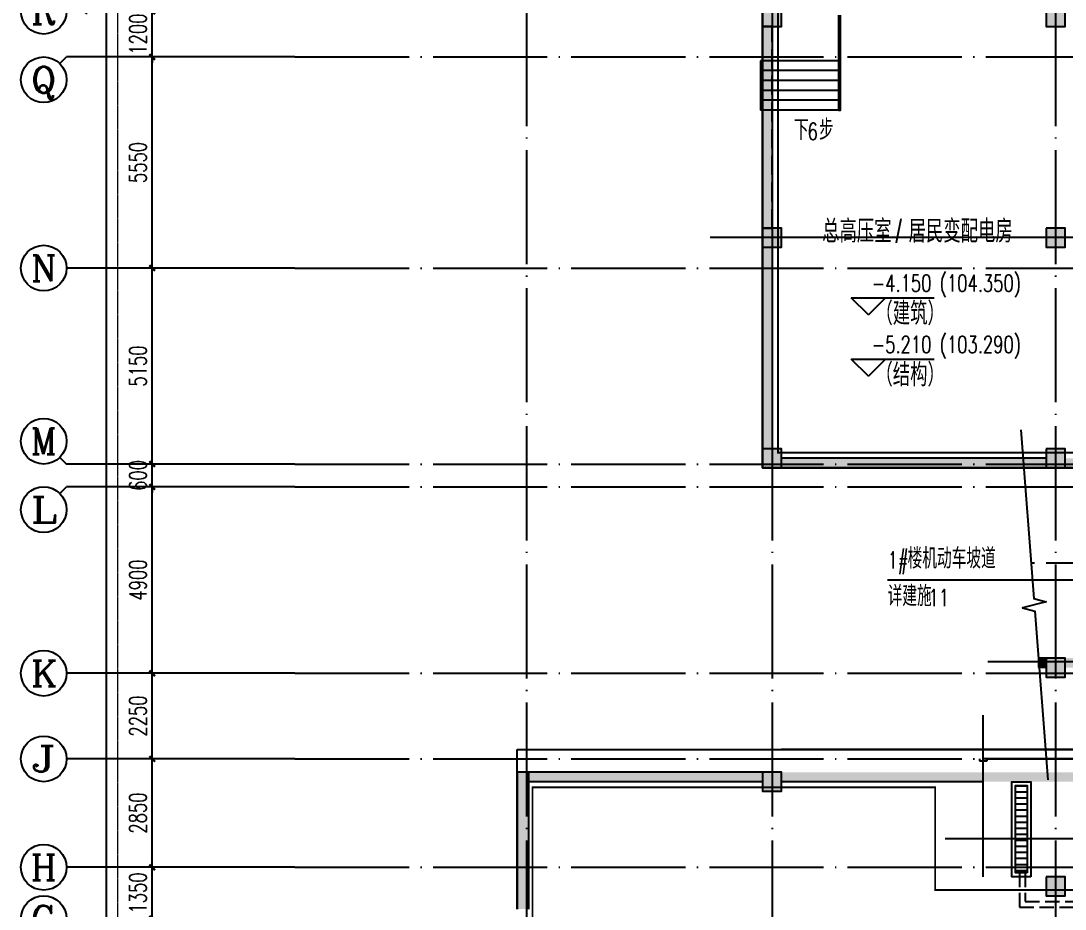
# Model space of a CAD drawing. Extents: x 290727 to 13733020, y 1731457 to 3643100.
# Drawn here: x 488028 to 515462, y 1782624 to 1805972 of the extents above; entities that cross this region are included whole.
import ezdxf
from ezdxf.enums import TextEntityAlignment as Align

# ---------------------------------------------------------------- set-up
doc = ezdxf.new("R2010")
doc.units = 0
doc.header["$LTSCALE"] = 10
for name, pattern in [('ACAD_ISO05W100', [33, 24, -3, 0, -3, 0, -3]), ('DASH', [0.35, 0.25, -0.1]), ('DOTE', [2.42, 2, -0.2, 0.02, -0.2])]:
    doc.linetypes.add(name, pattern=pattern)
doc.layers.get('0').update_dxf_attribs({"linetype": 'CONTINUOUS'})
for name, color, linetype in [('-A-车行道路', 8, 'CONTINUOUS'), ('AXIS', 3, 'CONTINUOUS'), ('AXIS_TEXT', 7, 'CONTINUOUS'), ('COLUMN', 9, 'CONTINUOUS'), ('DIM_ELEV', 3, 'CONTINUOUS'), ('DIM_LEAD', 3, 'CONTINUOUS'), ('DIM_SYMB', 3, 'CONTINUOUS'), ('DOTE', 8, 'DOTE'), ('PUB_HATCH', 8, 'CONTINUOUS'), ('PUB_TEXT', 7, 'CONTINUOUS'), ('STAIR', 2, 'CONTINUOUS'), ('WALL', 255, 'CONTINUOUS'), ('作业图', 4, 'CONTINUOUS'), ('回家路线', 4, 'CONTINUOUS'), ('文字', 4, 'CONTINUOUS'), ('看线', 163, 'CONTINUOUS'), ('防火分区示意线', 4, 'CONTINUOUS'), ('防火分区线', 7, 'CONTINUOUS')]:
    doc.layers.add(name, color=color, linetype=linetype)
doc.layers.add('DIM_MODI', color=6, linetype='CONTINUOUS', plot=False)
doc.layers.add('用地红线', color=1, linetype='CONTINUOUS', lineweight=13)
doc.layers.get('0').off()
doc.styles.add('_TCH_AXIS', font='COMPLEX', dxfattribs={"bigfont": 'GBCBIG'})
doc.styles.add('_TCH_DIM', font='SIMPLEX', dxfattribs={"bigfont": 'GBCBIG'})
doc.styles.add('_TCH_DIM_T3', font='SIMPLEX', dxfattribs={"width": 0.705882, "bigfont": 'GBCBIG'})
doc.styles.add('COMPLEX', font='COMPLEX')
doc.styles.add('HNSJY', font='HNSJY-07', dxfattribs={"width": 0.8, "bigfont": 'HNSJY-HZ'})
doc.dimstyles.new('_TCH_ARCH&&150', dxfattribs={"dimtxt": 446.25, "dimasz": 150, "dimexe": 375, "dimexo": 450, "dimgap": 150, "dimtad": 1, "dimdec": 0, "dimzin": 0, "dimdsep": 46, "dimtxsty": '_TCH_DIM_T3', "dimblk": 'ARCHTICK', "dimcen": 0.09, "dimclrt": 7, "dimazin": 2, "dimtfac": 1, "dimtdec": 0, "dimtix": 1, "dimtmove": 2, "dimatfit": 3, "dimfxl": 1, "dimtolj": 1, "dimtzin": 0, "dimarcsym": 0})

# ---------------------------------------------------------------- blocks, each defined once
blk = doc.blocks.new('_AXISO')
blk.add_circle((0, 0), 0.5)
at = {"layer": 'AXIS_TEXT', "style": 'COMPLEX', "width": 1.041667}
blk.add_attdef('A', text='', height=0.56, dxfattribs=at).set_placement((-0.25, -0.28), (0.25, -0.28), align=Align.FIT)
blk = doc.blocks.new('_ArchTick')
at = {"color": 0, "linetype": 'ByBlock', "const_width": 0.4}
blk.add_lwpolyline([(-0.5, -0.5), (0.5, 0.5)], dxfattribs=at)
blk = doc.blocks.new('*D55')
at = {"layer": 'AXIS', "color": 0, "linetype": 'Continuous', "lineweight": -2, "transparency": 16777216}
for p, q in [((9849, 117142), (4974, 117142)), ((5349, 15242), (5349, 117142)), ((9849, 15242), (4974, 15242))]:
    blk.add_line(p, q, dxfattribs=at)
at = {"layer": 'AXIS', "color": 0, "linetype": 'Continuous', "lineweight": -2, "transparency": 16777216, "xscale": 150, "yscale": 150, "zscale": 150}
for p, rotation in [((5349, 117142), 90), ((5349, 15242), 270)]:
    blk.add_blockref('_ArchTick', p, dxfattribs=dict(at, rotation=rotation))
at = {"layer": 'AXIS', "color": 7, "linetype": 'Continuous', "transparency": 16777216, "insert": (4976, 66192), "char_height": 446.2, "attachment_point": 5, "rotation": 90, "style": '_TCH_DIM_T3'}
blk.add_mtext('\\A1;101900', dxfattribs=at)
blk = doc.blocks.new('*D62')
at = {"layer": 'AXIS', "color": 0, "linetype": 'Continuous', "lineweight": -2, "transparency": 16777216}
for p, q in [((6549, 43042), (6549, 43192)), ((9849, 43042), (6174, 43042)), ((6549, 41692), (6549, 43042)), ((9849, 41692), (6174, 41692)), ((6549, 41692), (6549, 41542))]:
    blk.add_line(p, q, dxfattribs=at)
at = {"layer": 'AXIS', "color": 0, "linetype": 'Continuous', "lineweight": -2, "transparency": 16777216, "xscale": 150, "yscale": 150, "zscale": 150}
for p, rotation in [((6549, 43042), 270), ((6549, 41692), 90)]:
    blk.add_blockref('_ArchTick', p, dxfattribs=dict(at, rotation=rotation))
at = {"layer": 'AXIS', "color": 7, "linetype": 'Continuous', "transparency": 16777216, "insert": (6176, 42367), "char_height": 446.2, "attachment_point": 5, "rotation": 90, "style": '_TCH_DIM_T3'}
blk.add_mtext('\\A1;1350', dxfattribs=at)
blk = doc.blocks.new('*D63')
at = {"layer": 'AXIS', "color": 0, "linetype": 'Continuous', "lineweight": -2, "transparency": 16777216}
for p, q in [((9849, 45892), (6174, 45892)), ((6549, 43042), (6549, 45892)), ((9849, 43042), (6174, 43042))]:
    blk.add_line(p, q, dxfattribs=at)
at = {"layer": 'AXIS', "color": 0, "linetype": 'Continuous', "lineweight": -2, "transparency": 16777216, "xscale": 150, "yscale": 150, "zscale": 150}
for p, rotation in [((6549, 45892), 90), ((6549, 43042), 270)]:
    blk.add_blockref('_ArchTick', p, dxfattribs=dict(at, rotation=rotation))
at = {"layer": 'AXIS', "color": 7, "linetype": 'Continuous', "transparency": 16777216, "insert": (6176, 44467), "char_height": 446.2, "attachment_point": 5, "rotation": 90, "style": '_TCH_DIM_T3'}
blk.add_mtext('\\A1;2850', dxfattribs=at)
blk = doc.blocks.new('*D64')
at = {"layer": 'AXIS', "color": 0, "linetype": 'Continuous', "lineweight": -2, "transparency": 16777216}
for p, q in [((9849, 48142), (6174, 48142)), ((6549, 45892), (6549, 48142)), ((9849, 45892), (6174, 45892))]:
    blk.add_line(p, q, dxfattribs=at)
at = {"layer": 'AXIS', "color": 0, "linetype": 'Continuous', "lineweight": -2, "transparency": 16777216, "xscale": 150, "yscale": 150, "zscale": 150}
for p, rotation in [((6549, 48142), 90), ((6549, 45892), 270)]:
    blk.add_blockref('_ArchTick', p, dxfattribs=dict(at, rotation=rotation))
at = {"layer": 'AXIS', "color": 7, "linetype": 'Continuous', "transparency": 16777216, "insert": (6176, 47017), "char_height": 446.2, "attachment_point": 5, "rotation": 90, "style": '_TCH_DIM_T3'}
blk.add_mtext('\\A1;2250', dxfattribs=at)
blk = doc.blocks.new('*D65')
at = {"layer": 'AXIS', "color": 0, "linetype": 'Continuous', "lineweight": -2, "transparency": 16777216}
for p, q in [((9849, 53042), (6174, 53042)), ((6549, 48142), (6549, 53042)), ((9849, 48142), (6174, 48142))]:
    blk.add_line(p, q, dxfattribs=at)
at = {"layer": 'AXIS', "color": 0, "linetype": 'Continuous', "lineweight": -2, "transparency": 16777216, "xscale": 150, "yscale": 150, "zscale": 150}
for p, rotation in [((6549, 53042), 90), ((6549, 48142), 270)]:
    blk.add_blockref('_ArchTick', p, dxfattribs=dict(at, rotation=rotation))
at = {"layer": 'AXIS', "color": 7, "linetype": 'Continuous', "transparency": 16777216, "insert": (6176, 50592), "char_height": 446.2, "attachment_point": 5, "rotation": 90, "style": '_TCH_DIM_T3'}
blk.add_mtext('\\A1;4900', dxfattribs=at)
blk = doc.blocks.new('*D66')
at = {"layer": 'AXIS', "color": 0, "linetype": 'Continuous', "lineweight": -2, "transparency": 16777216}
for p, q in [((6549, 53642), (6549, 53792)), ((9849, 53642), (6174, 53642)), ((6549, 53042), (6549, 53642)), ((9849, 53042), (6174, 53042)), ((6549, 53042), (6549, 52892))]:
    blk.add_line(p, q, dxfattribs=at)
at = {"layer": 'AXIS', "color": 0, "linetype": 'Continuous', "lineweight": -2, "transparency": 16777216, "xscale": 150, "yscale": 150, "zscale": 150}
for p, rotation in [((6549, 53642), 270), ((6549, 53042), 90)]:
    blk.add_blockref('_ArchTick', p, dxfattribs=dict(at, rotation=rotation))
at = {"layer": 'AXIS', "color": 7, "linetype": 'Continuous', "transparency": 16777216, "insert": (6176, 53342), "char_height": 446.2, "attachment_point": 5, "rotation": 90, "style": '_TCH_DIM_T3'}
blk.add_mtext('\\A1;600', dxfattribs=at)
blk = doc.blocks.new('*D67')
at = {"layer": 'AXIS', "color": 0, "linetype": 'Continuous', "lineweight": -2, "transparency": 16777216}
for p, q in [((9849, 58792), (6174, 58792)), ((6549, 53642), (6549, 58792)), ((9849, 53642), (6174, 53642))]:
    blk.add_line(p, q, dxfattribs=at)
at = {"layer": 'AXIS', "color": 0, "linetype": 'Continuous', "lineweight": -2, "transparency": 16777216, "xscale": 150, "yscale": 150, "zscale": 150}
for p, rotation in [((6549, 58792), 90), ((6549, 53642), 270)]:
    blk.add_blockref('_ArchTick', p, dxfattribs=dict(at, rotation=rotation))
at = {"layer": 'AXIS', "color": 7, "linetype": 'Continuous', "transparency": 16777216, "insert": (6176, 56217), "char_height": 446.2, "attachment_point": 5, "rotation": 90, "style": '_TCH_DIM_T3'}
blk.add_mtext('\\A1;5150', dxfattribs=at)
blk = doc.blocks.new('*D68')
at = {"layer": 'AXIS', "color": 0, "linetype": 'Continuous', "lineweight": -2, "transparency": 16777216}
for p, q in [((9849, 64342), (6174, 64342)), ((6549, 58792), (6549, 64342)), ((9849, 58792), (6174, 58792))]:
    blk.add_line(p, q, dxfattribs=at)
at = {"layer": 'AXIS', "color": 0, "linetype": 'Continuous', "lineweight": -2, "transparency": 16777216, "xscale": 150, "yscale": 150, "zscale": 150}
for p, rotation in [((6549, 64342), 90), ((6549, 58792), 270)]:
    blk.add_blockref('_ArchTick', p, dxfattribs=dict(at, rotation=rotation))
at = {"layer": 'AXIS', "color": 7, "linetype": 'Continuous', "transparency": 16777216, "insert": (6176, 61567), "char_height": 446.2, "attachment_point": 5, "rotation": 90, "style": '_TCH_DIM_T3'}
blk.add_mtext('\\A1;5550', dxfattribs=at)
blk = doc.blocks.new('*D69')
at = {"layer": 'AXIS', "color": 0, "linetype": 'Continuous', "lineweight": -2, "transparency": 16777216}
for p, q in [((6549, 65542), (6549, 65692)), ((9849, 65542), (6174, 65542)), ((6549, 64342), (6549, 65542)), ((9849, 64342), (6174, 64342)), ((6549, 64342), (6549, 64192))]:
    blk.add_line(p, q, dxfattribs=at)
at = {"layer": 'AXIS', "color": 0, "linetype": 'Continuous', "lineweight": -2, "transparency": 16777216, "xscale": 150, "yscale": 150, "zscale": 150}
for p, rotation in [((6549, 65542), 270), ((6549, 64342), 90)]:
    blk.add_blockref('_ArchTick', p, dxfattribs=dict(at, rotation=rotation))
at = {"layer": 'AXIS', "color": 7, "linetype": 'Continuous', "transparency": 16777216, "insert": (6176, 64942), "char_height": 446.2, "attachment_point": 5, "rotation": 90, "style": '_TCH_DIM_T3'}
blk.add_mtext('\\A1;1200', dxfattribs=at)
blk = doc.blocks.new('A$C26CF02E8')
at = {"layer": '用地红线', "color": 1, "linetype": 'ACAD_ISO05W100', "ltscale": 0.1}
blk.add_lwpolyline([(15026, 140864), (243102, 140866), (258103, 125865), (258104, 39), (205527, 36), (8170, 25), (26, 25), (26, 10201), (25, 125862)], close=True, dxfattribs=at)
blk = doc.blocks.new('_FZH')
blk.add_lwpolyline([(-0.5, -0.5), (0.5, -0.5), (0.5, 0.5), (-0.5, 0.5)], close=True)
at = {"layer": 'PUB_HATCH'}
blk.add_solid([(-0.5, -0.5), (0.5, -0.5), (-0.5, 0.5), (0.5, 0.5)], dxfattribs=at)
blk = doc.blocks.new('A$C55C93FC2')
at = {"layer": 'AXIS', "linetype": 'Continuous'}
for p, q in [((4123.7, 64166.6), (4299.5, 64342.4)), ((10299.5, 64342.4), (4299.5, 64342.4)), ((10299.5, 58792.4), (4299.5, 58792.4)), ((4123.7, 53818.1), (4299.5, 53642.4)), ((10299.5, 53642.4), (4299.5, 53642.4)), ((4123.7, 52866.6), (4299.5, 53042.4)), ((10299.5, 53042.4), (4299.5, 53042.4)), ((10299.5, 48142.4), (4299.5, 48142.4)), ((10299.5, 45892.4), (4299.5, 45892.4)), ((10299.5, 43042.4), (4299.5, 43042.4))]:
    blk.add_line(p, q, dxfattribs=at)
at = {"layer": 'DOTE', "linetype": 'DOTE', "ltscale": 150}
for p, q in [((16384.1, 127235.5), (16384.1, 12200)), ((22834.1, 127235.5), (22834.1, 12200)), ((30284.1, 127235.5), (30284.1, 12200)), ((10299.5, 64342.4), (154860.5, 64342.4)), ((10299.5, 58792.4), (66184.1, 58792.4)), ((10299.5, 53642.4), (60084.1, 53642.4)), ((10299.5, 53042.4), (252290.8, 53042.4)), ((10299.5, 48142.4), (252290.8, 48142.4)), ((10299.5, 45892.4), (53984.1, 45892.4)), ((10299.5, 43042.4), (252290.8, 43042.4))]:
    blk.add_line(p, q, dxfattribs=at)
at = {"layer": 'AXIS', "linetype": 'Continuous'}
ref = blk.add_blockref('_AXISO', (3699.5, 65542.4), dxfattribs=dict(at, xscale=1200, yscale=1200, zscale=1200))
ref.add_attrib('A', 'R', dxfattribs={"layer": 'AXIS_TEXT', "linetype": 'Continuous', "height": 678.8, "style": '_TCH_AXIS', "width": 1.166667}).set_placement((3360, 65202.9), (4038.9, 65202.9), align=Align.FIT)
ref = blk.add_blockref('_AXISO', (3699.5, 63742.4), dxfattribs=dict(at, xscale=1200, yscale=1200, zscale=1200))
ref.add_attrib('A', 'Q', dxfattribs={"layer": 'AXIS_TEXT', "linetype": 'Continuous', "height": 678.8, "style": '_TCH_AXIS', "width": 1.3125}).set_placement((3360, 63402.9), (4038.9, 63402.9), align=Align.FIT)
ref = blk.add_blockref('_AXISO', (3699.5, 58792.4), dxfattribs=dict(at, xscale=1200, yscale=1200, zscale=1200))
ref.add_attrib('A', 'N', dxfattribs={"layer": 'AXIS_TEXT', "linetype": 'Continuous', "height": 678.8, "style": '_TCH_AXIS', "width": 1.105263}).set_placement((3360, 58452.9), (4038.9, 58452.9), align=Align.FIT)
ref = blk.add_blockref('_AXISO', (3699.5, 54242.4), dxfattribs=dict(at, xscale=1200, yscale=1200, zscale=1200))
ref.add_attrib('A', 'M', dxfattribs={"layer": 'AXIS_TEXT', "linetype": 'Continuous', "height": 678.8, "style": '_TCH_AXIS'}).set_placement((3360, 53902.9), (4038.9, 53902.9), align=Align.FIT)
ref = blk.add_blockref('_AXISO', (3699.5, 52442.4), dxfattribs=dict(at, xscale=1200, yscale=1200, zscale=1200))
ref.add_attrib('A', 'L', dxfattribs={"layer": 'AXIS_TEXT', "linetype": 'Continuous', "height": 678.8, "style": '_TCH_AXIS', "width": 1.4}).set_placement((3360, 52102.9), (4038.9, 52102.9), align=Align.FIT)
ref = blk.add_blockref('_AXISO', (3699.5, 48142.4), dxfattribs=dict(at, xscale=1200, yscale=1200, zscale=1200))
ref.add_attrib('A', 'K', dxfattribs={"layer": 'AXIS_TEXT', "linetype": 'Continuous', "height": 678.8, "style": '_TCH_AXIS', "width": 1.105263}).set_placement((3360, 47802.9), (4038.9, 47802.9), align=Align.FIT)
ref = blk.add_blockref('_AXISO', (3699.5, 45892.4), dxfattribs=dict(at, xscale=1200, yscale=1200, zscale=1200))
ref.add_attrib('A', 'J', dxfattribs={"layer": 'AXIS_TEXT', "linetype": 'Continuous', "height": 678.8, "style": '_TCH_AXIS', "width": 1.909091}).set_placement((3360, 45552.9), (4038.9, 45552.9), align=Align.FIT)
ref = blk.add_blockref('_AXISO', (3699.5, 43042.4), dxfattribs=dict(at, xscale=1200, yscale=1200, zscale=1200))
ref.add_attrib('A', 'H', dxfattribs={"layer": 'AXIS_TEXT', "linetype": 'Continuous', "height": 678.8, "style": '_TCH_AXIS', "width": 1.05}).set_placement((3360, 42702.9), (4038.9, 42702.9), align=Align.FIT)
ref = blk.add_blockref('_AXISO', (3699.5, 41692.4), dxfattribs=dict(at, xscale=1200, yscale=1200, zscale=1200))
ref.add_attrib('A', 'G', dxfattribs={"layer": 'AXIS_TEXT', "linetype": 'Continuous', "height": 678.8, "style": '_TCH_AXIS', "width": 1.166667}).set_placement((3360, 41352.9), (4038.9, 41352.9), align=Align.FIT)
for p1, p2, distance, picture, middle in [((10299.5, 15242.4), (10299.5, 117142.4), 4950, '*D55', (4976.3, 66192.4)), ((10299.5, 64342.4), (10299.5, 65542.4), 3750, '*D69', (6176.3, 64942.4)), ((10299.5, 58792.4), (10299.5, 64342.4), 3750, '*D68', (6176.3, 61567.4)), ((10299.5, 53642.4), (10299.5, 58792.4), 3750, '*D67', (6176.3, 56217.4)), ((10299.5, 53042.4), (10299.5, 53642.4), 3750, '*D66', (6176.3, 53342.4)), ((10299.5, 48142.4), (10299.5, 53042.4), 3750, '*D65', (6176.3, 50592.4)), ((10299.5, 45892.4), (10299.5, 48142.4), 3750, '*D64', (6176.3, 47017.4)), ((10299.5, 43042.4), (10299.5, 45892.4), 3750, '*D63', (6176.3, 44467.4)), ((10299.5, 41692.4), (10299.5, 43042.4), 3750, '*D62', (6176.3, 42367.4))]:
    dim = blk.add_aligned_dim(p1=p1, p2=p2, distance=distance, dimstyle='_TCH_ARCH&&150', dxfattribs=at)
    dim.commit()
    dim.dimension.update_dxf_attribs({"geometry": picture, "text_midpoint": middle})
blk = doc.blocks.new('车库建筑作业图')
at = {"layer": 'PUB_HATCH', "linetype": 'Continuous'}
for points in [[(507512, 2186280), (507762, 2186280), (508012, 2186280), (508012, 2185780), (507512, 2185780)], [(507512, 2180480), (507762, 2180480), (507762, 2185780), (507512, 2185780)], [(508012, 2180230), (508012, 2179980), (514962, 2179980), (514962, 2180230)], [(515462, 2180230), (515462, 2179980), (520612, 2179980), (520612, 2180230)], [(514962, 2174730), (514962, 2174980), (514770, 2174980), (514770, 2174730)], [(515462, 2174980), (515462, 2174730), (522862, 2174730), (522862, 2174980)], [(501062, 2168380), (501362, 2168380), (501362, 2171980), (501062, 2171980)], [(507512, 2171730), (507512, 2171980), (501062, 2171980), (501362, 2171730)], [(508012, 2171980), (508012, 2171730), (513312, 2171730), (513312, 2171980)], [(528662, 2171980), (513312, 2171980), (513312, 2171730), (528662, 2171730)]]:
    blk.add_hatch(color=256, dxfattribs=at).paths.add_polyline_path(points)
at = {"layer": '回家路线', "linetype": 'DASH', "ltscale": 200}
h = blk.add_hatch(color=256, dxfattribs=at)
h.dxf.hatch_style = 1
h.paths.add_polyline_path([(507762, 2191580), (507512, 2191580), (507512, 2186280), (507762, 2186280)])
at = {"layer": '看线'}
h = blk.add_hatch(dxfattribs=at)
h.set_pattern_fill('ANSI31', color=256, scale=100, angle=495.0027, style=0)
h.set_pattern_definition([(180.002708, (-89200, 16250), (0.007502, -158.75), [])])
h.paths.add_polyline_path([(514462, 2171630), (514162, 2171630), (514162, 2169330), (514462, 2169330)])
at = {"layer": '-A-车行道路', "linetype": 'DASH', "ltscale": 300, "flags": 128}
blk.add_lwpolyline([(541962, 2177473), (514570, 2177473)], dxfattribs=at)
at = {"linetype": 'DASH', "ltscale": 150}
for points in [[(514262, 2169330), (514262, 2168430), (517312, 2168430)], [(514412, 2169330), (514412, 2168580), (517312, 2168580)]]:
    blk.add_lwpolyline(points, dxfattribs=at)
at = {"layer": 'DIM_ELEV'}
for p, q in [((510294, 2184002), (509844, 2184452)), ((509844, 2184452), (512019, 2184452)), ((510294, 2184002), (510744, 2184452)), ((510294, 2182390), (509844, 2182840)), ((509844, 2182840), (512019, 2182840)), ((510294, 2182390), (510744, 2182840))]:
    blk.add_line(p, q, dxfattribs=at)
at = {"layer": 'DIM_LEAD', "linetype": 'Continuous'}
for p, q in [((513610, 2177025), (510799, 2177025)), ((516673, 2177025), (513610, 2177025))]:
    blk.add_line(p, q, dxfattribs=at)
at = {"layer": 'DIM_MODI', "linetype": 'Continuous'}
for p, q in [((507512, 2179980), (507512, 2196380)), ((530762, 2179973), (507512, 2179980)), ((501062, 2171703), (501062, 2172580)), ((501062, 2172580), (513412, 2172580)), ((513412, 2172580), (523112, 2172580)), ((501062, 2170325), (501062, 2171703)), ((501062, 2168380), (501062, 2170325))]:
    blk.add_line(p, q, dxfattribs=at)
at = {"layer": 'DIM_SYMB', "linetype": 'Continuous'}
blk.add_lwpolyline([(508812, 2189280, 0, 0, 0), (508812, 2190230, 120, 0, 0), (508812, 2190680, 0, 0, 0)], format="xyseb", dxfattribs=at)
blk.add_lwpolyline([(514299, 2180977), (514641, 2176548), (514964, 2176458), (514344, 2176299), (514667, 2176212), (515010, 2171782)], dxfattribs=at)
at = {"layer": 'DOTE', "linetype": 'Continuous', "ltscale": 150}
for p, q in [((520213, 2186030), (506137, 2186030)), ((540112, 2174880), (513431, 2174880)), ((513312, 2169230), (513312, 2173480)), ((533024, 2170230), (512312, 2170230))]:
    blk.add_line(p, q, dxfattribs=at)
at = {"layer": 'STAIR', "linetype": 'Continuous'}
for p, q in [((507462, 2190680), (507462, 2189380)), ((509512, 2190680), (507462, 2190680)), ((509512, 2190680), (509512, 2189380)), ((509512, 2190420), (507462, 2190420)), ((509512, 2190160), (507462, 2190160)), ((509512, 2189900), (507462, 2189900)), ((509512, 2189640), (507462, 2189640)), ((509512, 2189380), (507462, 2189380))]:
    blk.add_line(p, q, dxfattribs=at)
blk.add_lwpolyline([(509512, 2191880), (509512, 2189380), (509562, 2189380), (509562, 2191880)], dxfattribs=at)
at = {"layer": 'STAIR', "flags": 128}
for points in [[(514562, 2169230), (514062, 2169230), (514062, 2171730), (514562, 2171730)], [(514462, 2169330), (514162, 2169330), (514162, 2171630), (514462, 2171630)]]:
    blk.add_lwpolyline(points, close=True, dxfattribs=at)
at = {"layer": 'WALL', "linetype": 'Continuous'}
for p, q in [((507512, 2191580), (507512, 2186280)), ((507762, 2191580), (507762, 2186280)), ((507512, 2185780), (507512, 2180480)), ((507762, 2185780), (507762, 2180480)), ((514962, 2180230), (508012, 2180230)), ((514962, 2179980), (508012, 2179980)), ((514962, 2174980), (514770, 2174980)), ((514770, 2174730), (514770, 2174980)), ((514962, 2174730), (514770, 2174730)), ((513312, 2172580), (508012, 2172580)), ((528662, 2172580), (513312, 2172580)), ((513212, 2172330), (513212, 2172280)), ((513212, 2172280), (513412, 2172280)), ((528662, 2172330), (513312, 2172330)), ((513412, 2172280), (513412, 2172330)), ((501062, 2171980), (501062, 2168380)), ((507512, 2171980), (501062, 2171980)), ((501362, 2171980), (501362, 2168380)), ((507512, 2171730), (501362, 2171730)), ((513312, 2171730), (508012, 2171730))]:
    blk.add_line(p, q, dxfattribs=at)
at = {"layer": '回家路线', "linetype": 'DASH', "ltscale": 200}
blk.add_lwpolyline([(507762, 2191580), (507512, 2191580), (507512, 2186280), (507762, 2186280)], close=True, dxfattribs=at)
at = {"layer": '用地红线', "color": 1, "linetype": 'ACAD_ISO05W100', "ltscale": 0.1}
blk.add_lwpolyline([(505574, 2266429), (733650, 2266431), (748651, 2251430), (748652, 2125604), (696075, 2125601), (498718, 2125590), (490574, 2125590), (490574, 2135766), (490573, 2251427)], close=True, dxfattribs=at)
at = {"layer": '防火分区示意线', "color": 2, "linetype": 'DASH', "ltscale": 300, "const_width": 50}
blk.add_lwpolyline([(582319, 2195480), (547069, 2195480), (547069, 2196080), (542869, 2196080), (542869, 2202580), (541369, 2202580), (541369, 2201580), (539069, 2201580), (539069, 2195980), (507919, 2195980), (507919, 2180380), (539419, 2180380), (539419, 2174580), (531469, 2174580), (531469, 2170730), (531569, 2170730), (531569, 2158480)], dxfattribs=at)
at = {"layer": '防火分区示意线', "linetype": 'DASH', "ltscale": 300, "const_width": 50}
blk.add_lwpolyline([(501469, 2171580), (501469, 2146880), (499119, 2146880), (499119, 2141980), (527519, 2141980), (527519, 2146892), (527519, 2146892), (527519, 2158480), (530769, 2158480), (530769, 2168881), (512048, 2168881), (512048, 2171580)], close=True, dxfattribs=at)
at = {"layer": '防火分区线', "linetype": 'Continuous', "flags": 128}
blk.add_lwpolyline([(507512, 2196380), (507512, 2179980), (539012, 2179980), (539012, 2174980), (531062, 2174980), (531062, 2170330), (531162, 2170330), (531162, 2158080)], dxfattribs=at)
at = {"layer": 'COLUMN', "linetype": 'Continuous', "xscale": 500, "yscale": 500, "zscale": 500, "rotation": 270}
for p in [(507762, 2191830), (515212, 2191830), (507762, 2186030), (515212, 2186030), (507762, 2180230), (515212, 2180230), (515212, 2174730), (507762, 2171730), (515212, 2168980)]:
    blk.add_blockref('_FZH', p, dxfattribs=at)
at = {"layer": '文字', "linetype": 'Continuous'}
for name, p in [('A$C26CF02E8', (490548, 2125565)), ('A$C55C93FC2', (484928, 2126437))]:
    blk.add_blockref(name, p, dxfattribs=at)
at = {"layer": 'PUB_TEXT', "linetype": 'Continuous', "style": '_TCH_DIM'}
for s, height, p in [('下', 536, (508338, 2188598)), ('步', 536, (508996, 2188598)), ('楼机动车坡道', 536.2, (511324, 2177331)), ('详建施', 536.2, (510799, 2176342))]:
    blk.add_text(s, height=height, dxfattribs=at).set_placement(p)
at = {"layer": 'PUB_TEXT', "linetype": 'Continuous', "style": '_TCH_DIM', "width": 0.705882}
for s, height, p in [('6', 446, (508696, 2188598)), ('1#', 446.2, (510799, 2177331)), ('11', 446.2, (511871, 2176342))]:
    blk.add_text(s, height=height, dxfattribs=at).set_placement(p)
at = {"layer": 'PUB_TEXT', "style": '_TCH_DIM', "width": 0.705882}
for s, p in [('-4.150', (510384, 2184610)), ('(104.350)', (512169, 2184610)), ('(103.290)', (512169, 2182998)), ('-5.210', (510384, 2182998))]:
    blk.add_text(s, height=446.2, dxfattribs=at).set_placement(p)
at = {"layer": '文字', "linetype": 'Continuous', "style": 'HNSJY', "width": 0.8}
for s, p in [('总高压室', (509079, 2185899)), ('居民变配电房', (511351, 2185899)), ('/', (510999, 2185899)), ('（建筑）', (510479, 2183736)), ('（结构）', (510479, 2182124))]:
    blk.add_text(s, height=600, dxfattribs=at).set_placement(p)

msp = doc.modelspace()

# ---------------------------------------------------------------- block references
at = {"layer": '作业图', "linetype": 'Continuous'}
msp.add_blockref('车库建筑作业图', (0, -385756), dxfattribs=at)

doc.saveas('drawing.dxf')
